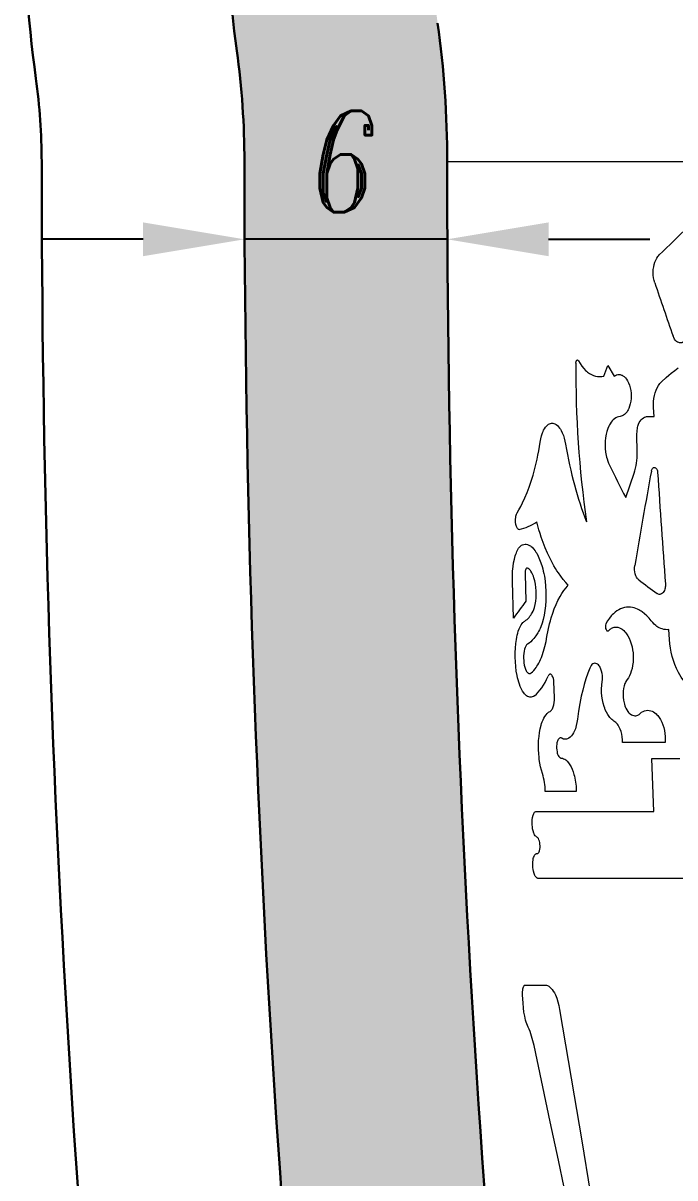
# Model space of a CAD drawing. Extents: x -234 to 800, y -95 to 506.
# Drawn here: x 267.21 to 286.5, y 167.36 to 201.53 of the extents above; entities that cross this region are included whole.
import ezdxf

# ---------------------------------------------------------------- set-up
doc = ezdxf.new("R2010")
doc.units = 0
doc.header["$LTSCALE"] = 7
doc.header["$MEASUREMENT"] = 0
doc.layers.get('0').update_dxf_attribs({"linetype": 'CONTINUOUS', "lineweight": 15})
doc.layers.add('3', color=3, linetype='CONTINUOUS', lineweight=30)
doc.layers.add('8', color=252, linetype='CONTINUOUS', lineweight=15)
doc.styles.add('ITALICT', font='ITALICT.shx', dxfattribs={"width": 0.8, "height": 3})
doc.dimstyles.get("Standard").update_dxf_attribs({"dimtxt": 3, "dimasz": 3, "dimexe": 0.5, "dimexo": 0.5, "dimgap": 0.8, "dimtad": 1, "dimdsep": 46, "dimtxsty": 'ITALICT', "dimcen": 0.09, "dimazin": 2, "dimtfac": 1, "dimtmove": 0, "dimatfit": 3, "dimfxl": 0, "dimtolj": 1, "dimtzin": 0, "dimarcsym": 0})

# ---------------------------------------------------------------- blocks, each defined once
blk = doc.blocks.new('*D108')
at = {"color": 0, "linetype": 'ByBlock', "lineweight": -2}
for p, q in [((273.756, 196.925), (273.756, 194.633)), ((279.756, 196.925), (279.756, 194.633)), ((270.756, 195.133), (267.756, 195.133)), ((279.756, 195.133), (273.756, 195.133)), ((282.756, 195.133), (285.756, 195.133))]:
    blk.add_line(p, q, dxfattribs=at)
at = {"color": 0}
for points in [[(270.756, 195.633), (270.756, 194.633), (273.756, 195.133)], [(282.756, 195.633), (282.756, 194.633), (279.756, 195.133)]]:
    blk.add_solid(points, dxfattribs=at)
at = {"color": 0, "insert": (276.756, 197.433), "char_height": 3, "attachment_point": 5, "rotation": 0.0001, "style": 'ITALICT'}
blk.add_mtext('\\A1;6', dxfattribs=at)

msp = doc.modelspace()

# ---------------------------------------------------------------- hatches: boundary and pattern name
at = {"layer": '8'}
h = msp.add_hatch(dxfattribs=at)
h.set_pattern_fill('DOTS', color=256, scale=15)
h.paths.add_polyline_path([(282.8602, 146.517, -0.0304595), (279.7561, 197.4253, 0.0343345), (279.4738, 201.5309, -0.0343345), (279.2061, 205.4253), (279.2061, 208.4253, -0.1741773), (280.8064, 212.8799), (286.8699, 220.2298, 0.1279246), (288.3561, 223.4253), (299.4004, 283.8253), (289.7026, 283.8253, -0.4682332), (292.6537, 280.2857), (282.4539, 224.5045, -0.1279246), (282.2416, 224.048), (276.1781, 216.6982, 0.1741773), (273.2061, 208.4253), (273.2061, 205.4253, 0.0343345), (273.5303, 200.7098, -0.0343345), (273.7561, 197.4253, 0.0304595), (276.9047, 145.788, -0.0295093), (277.7552, 132.2617), (283.6925, 128.6628, 0.0100492), (283.7561, 131.8253, 0.0304595)])
h.paths.add_polyline_path([(279.6, 106.3046), (280.6555, 109.9526, 0.0604328), (283.6925, 128.6628), (277.7552, 132.2617, -0.0009494), (277.7561, 131.8253, -0.0705248), (274.8919, 111.6202), (273.8364, 107.9721, 0.0705248), (273.2061, 103.5253), (273.2061, 102.0253, 0.0515865), (273.5025, 99.1594), (273.6561, 98.4253), (273.6561, 69.9253), (273.5025, 69.1912, 0.0515865), (273.2061, 66.3253), (273.2061, 42.9952), (278.108, 45.8253, -0.5299325), (280.2721, 50.2938, -0.0332099), (279.2061, 66.3253, -0.0515865), (279.3755, 67.963), (279.529, 68.6971, 0.0515865), (279.6561, 69.9253), (279.6561, 98.4253, 0.0515865), (279.529, 99.6535), (279.3755, 100.3877, -0.0515865), (279.2061, 102.0253), (279.2061, 103.5253, -0.0705248)])
h.paths.add_polyline_path([(297.1392, 275.2523), (297.2786, 283.3582), (293.5291, 283.4227), (293.3898, 275.3167)], flags=24)
h.paths.add_polyline_path([(278.0733, 48.1072), (278.0733, 55.9287), (274.3233, 55.9287), (274.3233, 48.1072)], flags=25)
h.paths.add_polyline_path([(275.1489, 195.1829), (278.3632, 195.1829), (278.3632, 199.6829), (275.1489, 199.6829)], flags=24)

# ---------------------------------------------------------------- linework, layer by layer
at = {"layer": '3'}
for centre, radius, start, end in [((307.6629, 205.4253), 40.4568, 180, 187.86579), ((307.6629, 205.4253), 34.4568, 180, 187.86579), ((249.7561, 197.4253), 30, 0, 7.86579), ((249.7561, 197.4253), 24, 0, 7.86579), ((249.7561, 197.4253), 18, 0, 7.86579), ((698.7561, 197.4253), 431, 180, 186.97865), ((698.7561, 197.4253), 425, 180, 186.97865), ((698.7561, 197.4253), 419, 180, 186.97865)]:
    msp.add_arc(centre, radius, start, end, dxfattribs=at)
at = {"layer": '8', "lineweight": 13, "ltscale": 0.435981}
msp.add_line((297.1953, 197.4253), (279.7561, 197.4253), dxfattribs=at)
at = {"layer": '8', "lineweight": 13, "ltscale": 0.008308}
msp.add_line((284.3897, 191.0876), (284.5147, 191.3955), dxfattribs=at)
at = {"layer": '8', "lineweight": 13, "ltscale": 0.009093}
msp.add_line((284.5147, 191.3955), (284.7006, 191.0829), dxfattribs=at)
at = {"layer": '8', "lineweight": 13, "ltscale": 0.006667}
msp.add_line((285.8779, 189.8897), (285.8614, 190.1558), dxfattribs=at)
at = {"layer": '8', "lineweight": 13, "ltscale": 0.004987}
msp.add_line((285.6784, 189.8897), (285.8779, 189.8897), dxfattribs=at)
at = {"layer": '8', "lineweight": 13, "ltscale": 0.013483}
msp.add_line((285.3804, 188.8241), (285.3715, 189.3634), dxfattribs=at)
at = {"layer": '8', "lineweight": 13, "ltscale": 0.018912}
msp.add_line((285.0386, 187.4936), (285.2864, 188.2083), dxfattribs=at)
at = {"layer": '8', "lineweight": 13, "ltscale": 0.020401}
msp.add_line((282.061, 185.2375), (282.0839, 184.4217), dxfattribs=at)
at = {"layer": '8', "lineweight": 13, "ltscale": 0.02727}
msp.add_line((281.718, 183.92), (281.686, 185.0103), dxfattribs=at)
at = {"layer": '8', "lineweight": 13, "ltscale": 0.007307}
msp.add_line((286.3338, 183.2914), (286.3118, 183.5828), dxfattribs=at)
at = {"layer": '8', "lineweight": 13, "ltscale": 0.011482}
msp.add_line((282.9283, 181.576), (282.9126, 182.035), dxfattribs=at)
at = {"layer": '8', "lineweight": 13, "ltscale": 0.031445}
msp.add_line((286.207, 180.2397), (284.9492, 180.2397), dxfattribs=at)
at = {"layer": '8', "lineweight": 13, "ltscale": 0.039133}
msp.add_line((285.872, 178.205), (285.8149, 179.7692), dxfattribs=at)
at = {"layer": '8', "lineweight": 13, "ltscale": 0.020533}
msp.add_line((285.8149, 179.7692), (286.6362, 179.7692), dxfattribs=at)
at = {"layer": '8', "lineweight": 13, "ltscale": 0.022868}
msp.add_line((283.5747, 178.7941), (282.6599, 178.7941), dxfattribs=at)
at = {"layer": '8', "lineweight": 13, "ltscale": 0.086879}
msp.add_line((282.3968, 178.205), (285.872, 178.205), dxfattribs=at)
at = {"layer": '8', "lineweight": 13, "ltscale": 0.122722}
msp.add_line((287.3513, 176.2236), (282.4425, 176.2236), dxfattribs=at)
at = {"layer": '8', "lineweight": 13, "ltscale": 0.015232}
msp.add_line((282.0605, 173.0612), (282.6698, 173.0612), dxfattribs=at)
at = {"layer": '8', "lineweight": 13, "ltscale": 0.006289}
msp.add_line((282.0006, 172.529), (281.9864, 172.7801), dxfattribs=at)
at = {"layer": '8', "lineweight": 13}
for points in [[(285.8995, 193.8432), (285.8781, 193.9176), (285.863, 193.9953), (285.8543, 194.075), (285.852, 194.1556), (285.8562, 194.236), (285.8667, 194.3149), (285.8836, 194.3914), (285.9041, 194.4567), (285.9296, 194.5182), (285.9598, 194.5749), (285.9945, 194.6259), (286.0135, 194.6489), (286.0335, 194.6701)], [(286.7529, 192.0947), (286.7187, 192.0781), (286.7009, 192.0727), (286.6829, 192.0693), (286.6647, 192.0679), (286.6465, 192.0685), (286.6285, 192.0712), (286.6107, 192.0758), (286.5759, 192.0912), (286.5431, 192.1139), (286.5132, 192.1432), (286.4854, 192.1803), (286.4616, 192.2227), (286.4423, 192.269)], [(283.5635, 191.4671), (283.565, 191.4899), (283.5691, 191.5116), (283.5744, 191.5274), (283.5812, 191.5413), (283.5874, 191.5498), (283.5943, 191.5565), (283.6014, 191.5607), (283.6089, 191.5628), (283.6165, 191.5626), (283.624, 191.56), (283.6361, 191.5505), (283.6464, 191.5358)], [(283.6464, 191.5358), (283.6929, 191.4559), (283.743, 191.3818), (283.7965, 191.3142), (283.853, 191.2538), (283.8822, 191.2266), (283.912, 191.2015), (283.9676, 191.1612), (284.0249, 191.128), (284.0837, 191.1021), (284.1437, 191.0838), (284.2046, 191.0731), (284.2661, 191.0702), (284.3279, 191.075), (284.3897, 191.0876)], [(284.7006, 191.0829), (284.7338, 191.1047), (284.7685, 191.1203), (284.8042, 191.1295), (284.8406, 191.1321), (284.8771, 191.128), (284.9132, 191.1173), (284.9335, 191.1083), (284.9535, 191.0973), (284.992, 191.0695), (285.0283, 191.0346), (285.0619, 190.9934), (285.0923, 190.9465), (285.1248, 190.8828), (285.152, 190.8132), (285.1734, 190.739), (285.1889, 190.6615), (285.1985, 190.5819), (285.2019, 190.5014), (285.1992, 190.421), (285.1905, 190.3419), (285.1757, 190.2651), (285.1549, 190.1918), (285.1283, 190.1233), (285.1125, 190.0904), (285.0952, 190.0594), (285.0775, 190.0317), (285.0587, 190.006), (285.0311, 189.9745), (285.0018, 189.9474), (284.9708, 189.9251), (284.9391, 189.9083), (284.9063, 189.8967), (284.873, 189.8906)], [(286.0952, 190.9128), (286.2398, 191.0462), (286.3138, 191.1103), (286.3888, 191.1728), (286.4905, 191.2533), (286.5939, 191.3306)], [(285.8614, 190.1558), (285.8589, 190.2453), (285.8626, 190.3344), (285.8724, 190.4225), (285.8883, 190.5085), (285.9103, 190.5914), (285.9382, 190.6702), (285.9707, 190.7412), (286.0086, 190.8067), (286.0294, 190.837), (286.0514, 190.8654), (286.0952, 190.9128)], [(282.5074, 189.1302), (282.5251, 189.2273), (282.5481, 189.3194), (282.5765, 189.405), (282.5926, 189.4449), (282.61, 189.4826), (282.6352, 189.5289), (282.6626, 189.5703), (282.6919, 189.6063), (282.7106, 189.6254), (282.7301, 189.6422), (282.7568, 189.6609), (282.7844, 189.6752), (282.8126, 189.6848), (282.845, 189.6901), (282.8778, 189.6894), (282.9106, 189.6826), (282.9432, 189.67), (282.9805, 189.6483), (283.0167, 189.6193), (283.0514, 189.5836), (283.0843, 189.5417), (283.1052, 189.5106), (283.1251, 189.4772), (283.1618, 189.4042), (283.1942, 189.3241), (283.2199, 189.2447), (283.2416, 189.161), (283.259, 189.0744)], [(284.873, 189.8906), (284.8305, 189.8832), (284.7889, 189.8693), (284.7485, 189.8491), (284.7097, 189.8228), (284.6728, 189.7909), (284.6407, 189.7569), (284.6106, 189.7186), (284.5825, 189.6766), (284.563, 189.6428), (284.5447, 189.6072), (284.5121, 189.5312), (284.4848, 189.4498), (284.4631, 189.364), (284.445, 189.2623), (284.4342, 189.1574), (284.4304, 189.0509), (284.4338, 188.9439), (284.4444, 188.8379), (284.462, 188.7342), (284.4735, 188.6836), (284.4867, 188.6342), (284.5069, 188.5703), (284.5302, 188.5091), (284.5565, 188.4511)], [(285.3715, 189.3634), (285.374, 189.4461), (285.3783, 189.4874), (285.3845, 189.5281), (285.3926, 189.5673), (285.4025, 189.6053), (285.4204, 189.6583), (285.4422, 189.7078), (285.4678, 189.753), (285.4969, 189.793), (285.5276, 189.8254), (285.5609, 189.8519), (285.5963, 189.8717), (285.6332, 189.8843), (285.6557, 189.8883), (285.6784, 189.8897)], [(281.8236, 187.0388), (281.8801, 187.1317), (281.9354, 187.2311), (281.9892, 187.3365), (282.0571, 187.4831), (282.1221, 187.6388), (282.1838, 187.8029), (282.242, 187.9748), (282.2965, 188.1536), (282.339, 188.3075), (282.3786, 188.4654), (282.4154, 188.627), (282.441, 188.7503), (282.4649, 188.8754), (282.5074, 189.1302)], [(285.7997, 188.2751), (285.8041, 188.2941), (285.8103, 188.3123), (285.8211, 188.3346), (285.8344, 188.3534), (285.8498, 188.3675), (285.8658, 188.3762), (285.8831, 188.3799), (285.9004, 188.3786), (285.9173, 188.3721), (285.9331, 188.3608), (285.9474, 188.3453), (285.9573, 188.3305), (285.9658, 188.314), (285.9779, 188.2774), (285.9836, 188.2387)], [(281.8887, 186.5433), (281.874, 186.5433), (281.859, 186.5498), (281.8445, 186.5624), (281.8344, 186.5753), (281.825, 186.5908), (281.815, 186.6121), (281.8063, 186.6357), (281.7977, 186.6658), (281.7906, 186.6986), (281.7819, 186.7668), (281.7797, 186.8388), (281.7847, 186.909), (281.79, 186.9426), (281.7973, 186.9745), (281.8053, 187), (281.8145, 187.0223), (281.8236, 187.0388)], [(283.3412, 184.8957), (283.2642, 184.9789), (283.1896, 185.0676), (283.1173, 185.1616), (283.0476, 185.2607), (283.0036, 185.3276), (282.9607, 185.3966), (282.9166, 185.4713), (282.8737, 185.5482), (282.7935, 185.7036), (282.7251, 185.8496), (282.6604, 186.0011), (282.5993, 186.1575), (282.5419, 186.3185), (282.5055, 186.4283), (282.4707, 186.5399), (282.4059, 186.7682)], [(281.686, 185.0103), (281.6853, 185.1603), (281.6919, 185.3086), (281.6979, 185.3815), (281.7058, 185.453), (281.7224, 185.564), (281.7438, 185.6692), (281.7702, 185.7671), (281.7859, 185.8147), (281.803, 185.8597), (281.8197, 185.8982), (281.8375, 185.9341), (281.8706, 185.9892), (281.8883, 186.0133), (281.9067, 186.0349), (281.9322, 186.0597), (281.9588, 186.0795), (281.9861, 186.0943)], [(281.9861, 186.0943), (282.0226, 186.1067), (282.0599, 186.1122), (282.0977, 186.1107), (282.1358, 186.1023), (282.1739, 186.087), (282.197, 186.0744), (282.22, 186.0594), (282.2439, 186.0412), (282.2676, 186.0204), (282.3128, 185.9729), (282.3564, 185.9168), (282.3811, 185.8802), (282.405, 185.8411), (282.4505, 185.7557), (282.4925, 185.6619), (282.5307, 185.5608), (282.5648, 185.4533), (282.5837, 185.3848), (282.6009, 185.3146), (282.617, 185.2402), (282.6313, 185.1644), (282.6541, 185.0124), (282.6689, 184.868), (282.6775, 184.7221), (282.6797, 184.5759), (282.6755, 184.4305), (282.665, 184.2872), (282.6481, 184.1472), (282.625, 184.012), (282.5956, 183.8828), (282.5638, 183.7724), (282.5271, 183.6694), (282.5064, 183.6195), (282.4844, 183.5722), (282.4629, 183.5304), (282.4405, 183.4912)], [(282.13, 185.4044), (282.1197, 185.4063), (282.1094, 185.4037), (282.102, 185.3988), (282.0949, 185.3917), (282.0825, 185.3717), (282.0729, 185.3459), (282.0673, 185.3225), (282.0635, 185.297), (282.0612, 185.2674), (282.061, 185.2375)], [(282.2744, 184.083), (282.2985, 184.1295), (282.3201, 184.182), (282.3389, 184.2396), (282.3606, 184.328), (282.3764, 184.4229), (282.3863, 184.5224), (282.3903, 184.6248), (282.3883, 184.7284), (282.3803, 184.8313), (282.3665, 184.9318), (282.347, 185.0282), (282.322, 185.1185), (282.3076, 185.1608), (282.2918, 185.2009), (282.2642, 185.2596), (282.2336, 185.3106), (282.2174, 185.3328), (282.2007, 185.3526), (282.1777, 185.3749), (282.1541, 185.3922), (282.13, 185.4044)], [(285.4228, 185.0594), (285.4062, 185.0736), (285.3904, 185.0903), (285.3753, 185.1098), (285.3612, 185.1314), (285.3372, 185.1791), (285.319, 185.2313), (285.3059, 185.2909), (285.2993, 185.3531), (285.2993, 185.4159), (285.306, 185.4771)], [(282.7097, 183.3765), (282.745, 183.5678), (282.7868, 183.7536), (282.8102, 183.844), (282.8352, 183.9327), (282.8787, 184.0706), (282.9264, 184.2032), (282.9785, 184.3298), (283.0349, 184.4499), (283.0956, 184.563), (283.1522, 184.6557), (283.2122, 184.7425), (283.2753, 184.8227), (283.3412, 184.8957)], [(286.2123, 184.9299), (286.2127, 184.8715), (286.21, 184.8422), (286.2053, 184.8133), (286.1962, 184.7762), (286.1838, 184.7418), (286.1685, 184.7108), (286.149, 184.6821), (286.1262, 184.6582), (286.1008, 184.64), (286.0737, 184.6286), (286.0499, 184.6247), (286.0259, 184.6261), (286.0023, 184.6329), (285.9867, 184.6404), (285.9717, 184.65)], [(285.7944, 183.847), (285.7327, 183.9227), (285.6677, 183.9919), (285.6001, 184.0538), (285.5301, 184.108), (285.4948, 184.1318), (285.4591, 184.1535), (285.423, 184.1731), (285.3866, 184.1906), (285.3376, 184.2105), (285.2883, 184.2265), (285.2388, 184.2384), (285.1793, 184.2472), (285.12, 184.2501), (285.061, 184.2469), (285.0027, 184.2377), (284.9454, 184.2225), (284.8876, 184.2007), (284.8314, 184.1729), (284.7768, 184.1391), (284.7241, 184.0996), (284.6734, 184.0547), (284.6428, 184.0239), (284.6132, 183.9912), (284.5566, 183.9201), (284.504, 183.842), (284.4554, 183.7576)], [(286.3118, 183.5828), (286.2629, 183.58), (286.214, 183.5822), (286.1655, 183.5897), (286.1174, 183.6024), (286.0753, 183.6178), (286.034, 183.6371), (285.9936, 183.6602), (285.964, 183.68), (285.9351, 183.7016), (285.8857, 183.7447), (285.8387, 183.7933), (285.7944, 183.847)], [(282.3417, 181.6287), (282.308, 181.6062), (282.2735, 181.5908), (282.2386, 181.5828), (282.2034, 181.5825), (282.1685, 181.5896), (282.1339, 181.6042), (282.1001, 181.626), (282.0811, 181.6417), (282.0624, 181.6596), (282.0417, 181.6826), (282.0216, 181.7083), (281.9854, 181.7631), (281.9517, 181.826), (281.9207, 181.896), (281.8924, 181.972), (281.8734, 182.0313), (281.856, 182.093), (281.8395, 182.1595), (281.8247, 182.228), (281.8022, 182.3573), (281.7852, 182.4909), (281.7739, 182.6272), (281.7682, 182.7647), (281.7683, 182.9018), (281.7742, 183.0369), (281.786, 183.1684), (281.8038, 183.2947), (281.8157, 183.3584), (281.8292, 183.4199), (281.8442, 183.4777), (281.8609, 183.5329), (281.8859, 183.6023), (281.914, 183.6652), (281.9449, 183.7209), (281.9785, 183.7683), (281.9968, 183.7892), (282.0156, 183.8077), (282.034, 183.8228), (282.0528, 183.8355)], [(284.4554, 183.7576), (284.4516, 183.7497), (284.442, 183.7193), (284.4377, 183.685), (284.4388, 183.6497), (284.4452, 183.6158), (284.4561, 183.587), (284.4711, 183.5639), (284.4853, 183.5514), (284.501, 183.5453), (284.5106, 183.5449), (284.5201, 183.5471), (284.5294, 183.5518), (284.5378, 183.5589)], [(284.5378, 183.5589), (284.5784, 183.5947), (284.5996, 183.6098), (284.6213, 183.6229), (284.6436, 183.6341), (284.6663, 183.6431), (284.7011, 183.6527), (284.7365, 183.6575), (284.7722, 183.6574), (284.808, 183.6524), (284.8522, 183.6395), (284.8957, 183.6195), (284.9381, 183.5926), (284.9789, 183.5593), (285.0177, 183.52), (285.0409, 183.4928), (285.0632, 183.4635), (285.1047, 183.3995), (285.1418, 183.3292), (285.1755, 183.2502), (285.2039, 183.1665), (285.2269, 183.0789), (285.2444, 182.9884), (285.2561, 182.8959), (285.262, 182.8024), (285.262, 182.7089), (285.2563, 182.6162), (285.2446, 182.5254), (285.2272, 182.4372), (285.204, 182.3528), (285.1794, 182.2835), (285.1507, 182.2183), (285.118, 182.1582), (285.0817, 182.1038)], [(282.4405, 183.4912), (282.3826, 183.4026), (282.3527, 183.3618), (282.3222, 183.3235), (282.2755, 183.271), (282.2278, 183.2247), (282.1794, 183.1849), (282.1305, 183.152)], [(282.2419, 182.2999), (282.2821, 182.3352), (282.3215, 182.3764), (282.36, 182.4232), (282.3873, 182.4609), (282.414, 182.5012), (282.4411, 182.5461), (282.4673, 182.5936), (282.4933, 182.6452), (282.5182, 182.6993), (282.5435, 182.7594), (282.5676, 182.822), (282.6109, 182.9503), (282.6491, 183.0863), (282.6821, 183.2288), (282.7097, 183.3765)], [(287.0494, 181.7898), (286.9793, 181.8418), (286.9119, 181.9002), (286.8475, 181.9647), (286.7863, 182.0348), (286.7285, 182.1103), (286.683, 182.1769), (286.6401, 182.2467), (286.5997, 182.3194), (286.5711, 182.3757), (286.5441, 182.4334), (286.4946, 182.5528), (286.4538, 182.6691), (286.4185, 182.7889), (286.3888, 182.9118), (286.3647, 183.0369), (286.3464, 183.1636), (286.3338, 183.2914)], [(282.1305, 183.152), (282.1179, 183.143), (282.1059, 183.1313), (282.0934, 183.1157), (282.0817, 183.0974), (282.0617, 183.0553), (282.0444, 183.0026), (282.0312, 182.9433), (282.0219, 182.8773), (282.0169, 182.8085), (282.0162, 182.7374), (282.0198, 182.6658), (282.0273, 182.5973), (282.0388, 182.5313), (282.0536, 182.4715), (282.0718, 182.4169), (282.0943, 182.3675), (282.1074, 182.3453), (282.1214, 182.3258), (282.1348, 182.3108), (282.1487, 182.2987), (282.1602, 182.2913), (282.1719, 182.2859), (282.1838, 182.2827), (282.1957, 182.2818), (282.2075, 182.283), (282.2192, 182.2865), (282.2307, 182.2921), (282.2419, 182.2999)], [(284.3431, 182.0493), (284.3491, 182.1023), (284.3512, 182.1565), (284.3486, 182.2224), (284.3403, 182.2876), (284.3265, 182.3504), (284.3074, 182.4095), (284.2832, 182.463), (284.269, 182.4878), (284.2534, 182.5106), (284.2309, 182.5372), (284.2068, 182.5589), (284.1815, 182.5749), (284.153, 182.5854), (284.124, 182.5883), (284.0954, 182.5834), (284.0679, 182.5709), (284.0407, 182.5499), (284.0159, 182.5215), (283.9941, 182.4868), (283.9755, 182.447)], [(282.9126, 182.035), (282.9082, 182.0876), (282.8987, 182.138), (282.885, 182.1817), (282.8672, 182.219), (282.8567, 182.2345), (282.8454, 182.2475), (282.8352, 182.256), (282.8249, 182.2621), (282.8097, 182.2664), (282.7945, 182.2653), (282.78, 182.2588), (282.77, 182.2508), (282.7606, 182.2403), (282.7505, 182.2252), (282.7417, 182.2075)], [(283.9755, 182.447), (283.9161, 182.2902), (283.8614, 182.1285), (283.8114, 181.9622), (283.766, 181.7919), (283.7253, 181.6178), (283.7021, 181.5073), (283.6807, 181.3955), (283.6432, 181.1687), (283.6125, 180.9381)], [(284.6921, 180.879), (284.6579, 180.9013), (284.6249, 180.9279), (284.5931, 180.9584), (284.5701, 180.9838), (284.5481, 181.0112), (284.5067, 181.0713), (284.4692, 181.138), (284.4358, 181.2102), (284.4176, 181.2565), (284.401, 181.3043), (284.3726, 181.4039), (284.3507, 181.5077), (284.3355, 181.6143), (284.327, 181.7226), (284.3253, 181.8311), (284.3304, 181.9387), (284.3423, 182.0442), (284.3431, 182.0493)], [(285.0817, 182.1038), (285.0638, 182.0778), (285.0472, 182.0497), (285.0316, 182.0188), (285.0174, 181.9862), (284.994, 181.9173), (284.9767, 181.8437), (284.9654, 181.7669), (284.9601, 181.6787), (284.9624, 181.5892), (284.9721, 181.5004), (284.9798, 181.457), (284.9892, 181.4145), (285.0005, 181.373), (285.0136, 181.3327), (285.0274, 181.2965), (285.0426, 181.2618), (285.0726, 181.2057), (285.1067, 181.1557), (285.1252, 181.1334), (285.1446, 181.113), (285.1752, 181.0865), (285.2073, 181.0651), (285.2406, 181.0493), (285.2748, 181.0394), (285.3055, 181.0356), (285.3361, 181.0367), (285.3665, 181.0426), (285.3963, 181.0532), (285.4157, 181.0629), (285.4346, 181.0745), (285.4707, 181.1034)], [(282.7997, 181.1649), (282.8216, 181.1797), (282.8421, 181.2009), (282.8557, 181.2197), (282.8683, 181.2412), (282.8806, 181.267), (282.8916, 181.2953), (282.9089, 181.3555), (282.9214, 181.4257), (282.9279, 181.4999), (282.9283, 181.576)], [(282.575, 179.3242), (282.5456, 179.4231), (282.5205, 179.5268), (282.4995, 179.6342), (282.4828, 179.7447), (282.474, 179.8195), (282.4672, 179.8949), (282.4592, 180.0468), (282.4585, 180.1732), (282.4633, 180.2981), (282.4736, 180.4204), (282.4895, 180.5388), (282.511, 180.6522), (282.5371, 180.7548), (282.5521, 180.8035), (282.5685, 180.8503), (282.5924, 180.9092), (282.6187, 180.9637), (282.6471, 181.0135), (282.6817, 181.063), (282.7189, 181.1052), (282.7383, 181.1233), (282.7583, 181.1393), (282.7788, 181.1532), (282.7997, 181.1649)], [(285.4707, 181.1034), (285.5105, 181.1361), (285.5525, 181.1622), (285.5965, 181.1812), (285.6418, 181.193), (285.6881, 181.1972), (285.7348, 181.1938), (285.7813, 181.1829), (285.8222, 181.1672), (285.8623, 181.1458), (285.9011, 181.1192), (285.9385, 181.0877), (285.9624, 181.0641), (285.9855, 181.0385), (286.0289, 180.9821), (286.0683, 180.9194), (286.1057, 180.846), (286.1378, 180.7672), (286.1642, 180.6843), (286.1848, 180.598), (286.1995, 180.5095), (286.2081, 180.4197), (286.2107, 180.3294), (286.207, 180.2397)], [(283.6125, 180.9381), (283.5974, 180.8379), (283.5761, 180.7421), (283.5632, 180.6963), (283.5487, 180.6523), (283.5242, 180.5899), (283.4965, 180.5327), (283.4659, 180.4813), (283.4324, 180.4367), (283.3973, 180.4002), (283.3601, 180.3716), (283.3409, 180.3604), (283.3214, 180.3514), (283.2917, 180.342), (283.2616, 180.3377), (283.2314, 180.3386), (283.2012, 180.3447), (283.1746, 180.3545), (283.1483, 180.3682)], [(284.9492, 180.2397), (284.9466, 180.3253), (284.9374, 180.4107), (284.9228, 180.4901), (284.9024, 180.5666), (284.8765, 180.6385), (284.8474, 180.701), (284.814, 180.7576), (284.7957, 180.7833), (284.7765, 180.807), (284.7496, 180.8353), (284.7214, 180.8594), (284.6921, 180.879)], [(283.1483, 180.3682), (283.1366, 180.374), (283.1247, 180.3776), (283.1128, 180.3788), (283.101, 180.3776), (283.0832, 180.3712), (283.0665, 180.3593), (283.0511, 180.3426), (283.0406, 180.3271), (283.031, 180.3094), (283.0209, 180.2858), (283.0122, 180.2594), (283.0045, 180.2286), (282.9987, 180.196), (282.9927, 180.1309), (282.9926, 180.0799), (282.9965, 180.0285), (283.007, 179.9644), (283.015, 179.9318), (283.0248, 179.9011), (283.0343, 179.8772), (283.045, 179.8549), (283.0642, 179.8245), (283.086, 179.8006), (283.0981, 179.7914), (283.1104, 179.7847), (283.1218, 179.7809), (283.1332, 179.7794)], [(283.1332, 179.7794), (283.1666, 179.775), (283.2001, 179.7645), (283.2332, 179.7479), (283.2658, 179.7257), (283.2871, 179.7078), (283.3079, 179.6876), (283.348, 179.6407), (283.3856, 179.586), (283.4214, 179.5225), (283.4538, 179.4527), (283.4826, 179.3776), (283.5078, 179.2982), (283.5223, 179.2432), (283.5352, 179.1869), (283.5555, 179.0711), (283.5686, 178.9523), (283.5733, 178.8732), (283.5747, 178.7941)], [(282.4115, 177.4454), (282.4006, 177.4502), (282.3896, 177.4571), (282.3768, 177.4682), (282.3644, 177.482), (282.3434, 177.5136), (282.3309, 177.538), (282.3195, 177.5649), (282.3, 177.6252), (282.2851, 177.6921), (282.2768, 177.7475), (282.2717, 177.8041), (282.2698, 177.8812), (282.2738, 177.9573), (282.2837, 178.0281), (282.2985, 178.088), (282.3081, 178.115), (282.3189, 178.1392), (282.3308, 178.1598), (282.3438, 178.1769), (282.3605, 178.1923), (282.3783, 178.2017), (282.3968, 178.205)], [(282.4164, 176.9563), (282.4282, 176.9564), (282.4398, 176.9606), (282.4489, 176.967), (282.4577, 176.9759), (282.4673, 176.9896), (282.476, 177.006), (282.489, 177.0424), (282.4983, 177.0855), (282.5036, 177.1318), (282.5049, 177.1818), (282.5022, 177.2322), (282.4955, 177.2818), (282.4858, 177.3253), (282.4727, 177.366), (282.4568, 177.3999), (282.4428, 177.4209), (282.4275, 177.4365), (282.4115, 177.4454)], [(282.4425, 176.2236), (282.4315, 176.2248), (282.4205, 176.2283), (282.4087, 176.2346), (282.3971, 176.2435), (282.3759, 176.267), (282.3633, 176.286), (282.3516, 176.3077), (282.339, 176.3361), (282.3277, 176.3674), (282.3102, 176.4316), (282.2999, 176.4864), (282.2929, 176.5431), (282.2887, 176.6223), (282.2907, 176.7005), (282.2991, 176.7743), (282.3054, 176.8067), (282.313, 176.837), (282.3254, 176.8735), (282.3404, 176.9048), (282.358, 176.9298), (282.3763, 176.9464), (282.386, 176.9519), (282.396, 176.9554), (282.4061, 176.9568), (282.4164, 176.9563)], [(281.9864, 172.7801), (281.9854, 172.8516), (281.9906, 172.9213), (281.9956, 172.953), (282.0021, 172.9817), (282.0144, 173.0171), (282.0218, 173.0316), (282.03, 173.0435), (282.0388, 173.0526), (282.0482, 173.0585), (282.0605, 173.0612)], [(282.6698, 173.0612), (282.696, 173.0589), (282.7225, 173.0517), (282.7489, 173.0399), (282.7687, 173.0281), (282.7883, 173.0138), (282.8268, 172.9783), (282.8641, 172.934), (282.8967, 172.8864), (282.9277, 172.8328), (282.9568, 172.7738), (282.9772, 172.7265), (282.9964, 172.6768), (283.0308, 172.5714), (283.0596, 172.4596), (283.0827, 172.3431)], [(282.1513, 171.8233), (282.1312, 171.8689), (282.1123, 171.918), (282.0947, 171.9706), (282.0784, 172.0261), (282.0503, 172.1432), (282.0279, 172.267), (282.0114, 172.395), (282.0006, 172.529)], [(283.0827, 172.3431), (283.5147, 169.7917), (283.7288, 168.5111), (283.9981, 166.8783), (284.2633, 165.2409), (284.5464, 163.452), (284.6854, 162.5558), (284.8226, 161.6585), (285.0379, 160.2209), (285.2478, 158.7809), (285.4521, 157.3388), (285.6504, 155.895), (285.8426, 154.4495)], [(285.5557, 154.3833), (285.3758, 155.5367), (285.1888, 156.6876), (284.995, 157.8355), (284.7949, 158.9803), (284.5887, 160.1216), (284.377, 161.2591), (284.1603, 162.3925), (283.9391, 163.5214), (283.7141, 164.6456), (283.5488, 165.4585), (283.3821, 166.2687), (283.0458, 167.8801), (282.8056, 169.018), (282.3269, 171.2735)]]:
    msp.add_lwpolyline(points, dxfattribs=at)
for centre, radius, start, end in [((314.3378, 166.1152), 40.2059, 133.05419, 134.74739), ((402.169, 233.0614), 122.7056, 198.639499, 199.417007), ((314.964, 191.2152), 31.401, 179.54035, 188.13175), ((283.5944, 188.7795), 1.7863, 341.34546, 1.43023), ((338.6793, 215.1044), 60.3298, 206.218386, 207.236576), ((476.3168, 153.2137), 193.7164, 169.572369, 170.412728), ((779.1936, 220.6658), 494.2748, 183.761612, 184.146084), ((281.5054, 188.1226), 1.6257, 283.64343, 303.61901), ((306.2681, 212.4397), 34.4123, 232.71725, 233.85714), ((292.2128, 176.6485), 12.7678, 142.49624, 145.28342), ((281.6542, 184.4103), 0.7003, 304.74065, 332.17755), ((280.7684, 178.7653), 1.8915, 0.87185, 17.18944), ((279.8218, 170.7825), 2.5521, 11.0893, 24.0755)]:
    msp.add_arc(centre, radius, start, end, dxfattribs=at)
for centre, major_axis, ratio, start_param, end_param in [((288.4196, 194.2041), (-1.4408, -10.5801), 0.4924193, 5.2842991, 5.5557827), ((282.2022, 183.562), (-0.1738, -2.0433), 0.4121159, 0.3664672, 0.8816947)]:
    msp.add_ellipse(centre, major_axis=major_axis, ratio=ratio, start_param=start_param, end_param=end_param, dxfattribs=at)

# ---------------------------------------------------------------- dimensions: what is measured, and where the dimension line sits
dim = msp.add_aligned_dim(p1=(279.7561, 197.4253), p2=(273.7561, 197.4253), distance=2.2924, dimstyle='Standard', override={"dimarcsym": 1})
dim.commit()
dim.dimension.update_dxf_attribs({"geometry": '*D108', "text_midpoint": (276.7561, 197.4329)})

doc.saveas('drawing.dxf')
